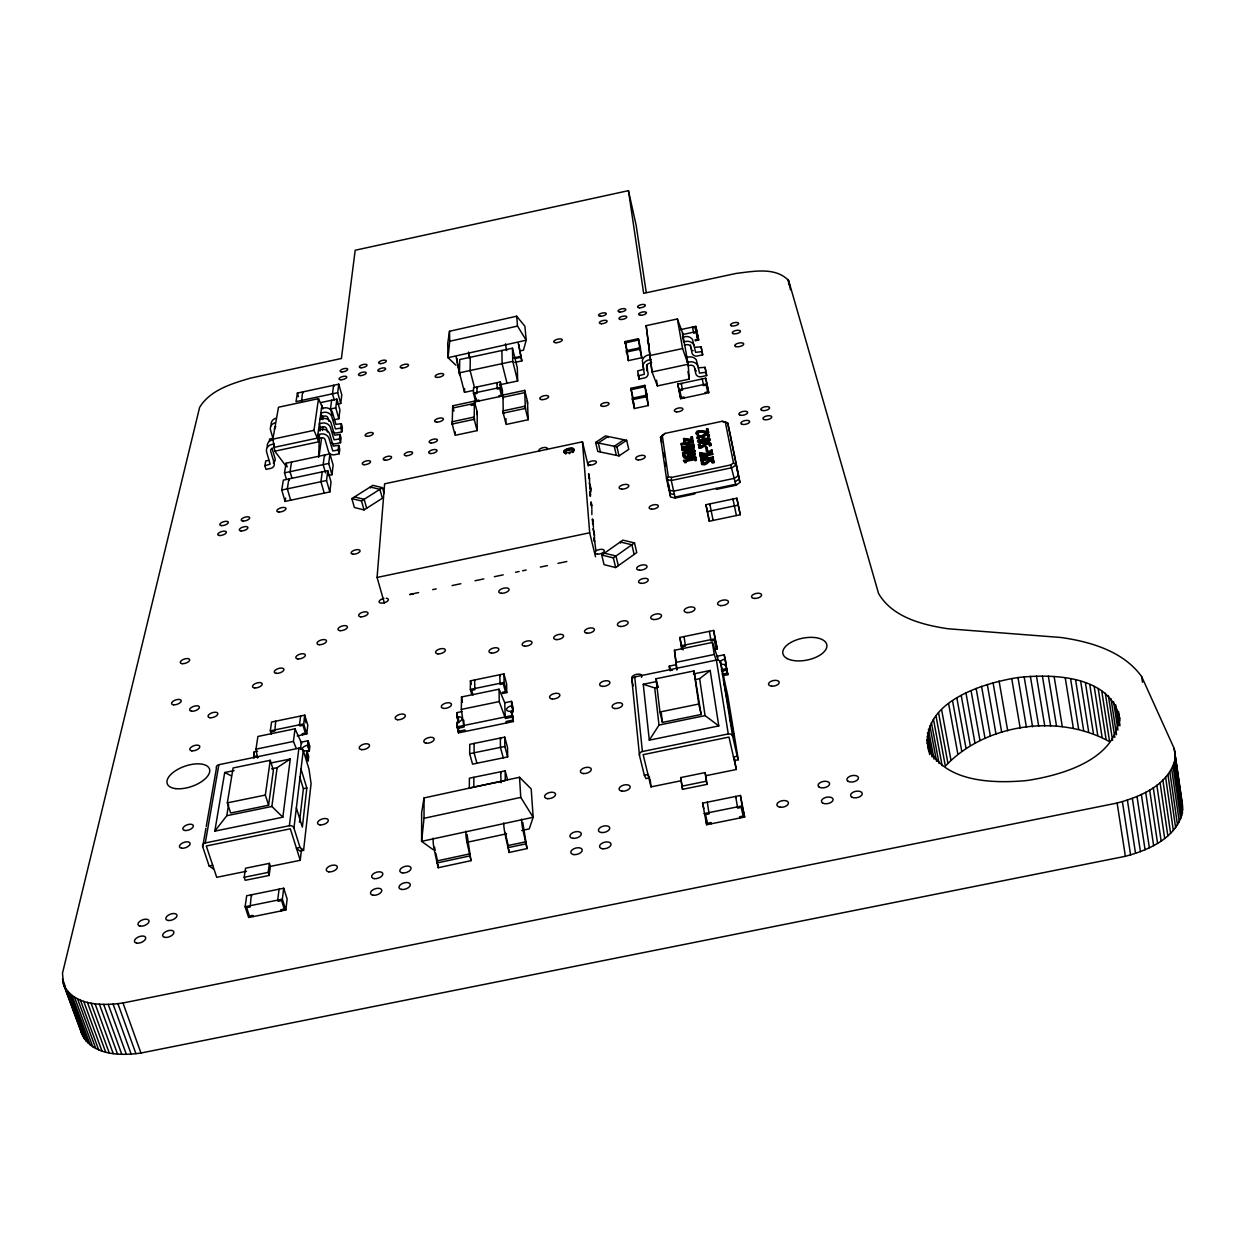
<?xml version="1.0" encoding="UTF-8"?>
<svg xmlns="http://www.w3.org/2000/svg" width="1245" height="1245" viewBox="0 0 1245 1245"><rect width="100%" height="100%" fill="white"/><g stroke="black" fill="none" stroke-linecap="round" stroke-linejoin="round"><path stroke-width="1.5" d="M433.073 849.635L421.604 841.355L424.031 818.292L424.031 797.936L519.523 777.269L531.195 788.91L533.156 817.28L529.249 828.905L521.702 830.524M473.8 787.058L473.878 777.269M474.127 743.421L474.065 752.789L476.928 763.232M474.625 679.972L474.859 689.699L471.699 690.352L472.991 695.068M476.804 428.794L476.819 427.066L477.146 428.311M476.928 411.628L477.24 414.569M477.131 430.63L477.255 412.313L474.376 401.155L452.698 405.792L452.184 424.031L455.141 435.314L477.131 430.63L474.205 419.332L474.376 401.155M474.532 420.016L474.221 417.028L452.246 421.728L452.526 424.716M471.061 405.419L474.672 404.641L474.687 402.96M475.668 401.699L473.474 393.171L473.536 387.693L500.288 381.966L502.435 390.463L502.513 395.957L475.668 401.699L475.699 398.026M469.661 753.692L469.77 744.323L504.739 737.133L507.524 747.545L507.664 756.929L472.555 764.134L469.661 753.692L504.847 746.471L504.739 737.133M471.731 694.492L470.345 689.434L470.439 680.828L503.945 673.887L506.622 683.987L506.746 692.609L502.544 693.481L502.233 692.344L505.392 691.691L503.291 683.801L500.132 684.47L499.743 674.759L500.054 675.879M701.449 463.047L701.775 464.276A3.47 1.494 -12.3 0 0 703.051 464.712C707.16 465.972 709.245 458.798 712.918 461.413M470.283 357.284L470.096 370.512L474.516 387.631M462.191 711.549L457.102 712.607L457.008 717.058A5.276 2.599 -15.9 0 1 462.082 718.676A5.276 2.599 -15.9 0 1 456.915 722.427L457.226 728.418L464.089 727.002L463.762 720.155M463.685 725.524L461.319 709.417L461.522 696.967L499.089 689.201L504.739 702.756L505.314 718.505L512.193 717.089L512.115 712.607M322.595 430.459L322.657 426.848M322.797 419.643L322.86 416.048M504.739 702.756L511.555 701.355L511.633 705.775A5.276 2.614 -15.2 0 0 506.544 709.51A5.276 2.614 -15.2 0 0 511.726 711.128L513.391 721.54L458.456 732.854L456.915 722.427M457.413 718.521L457.102 712.607M458.113 728.372L458.051 731.375L464.914 729.959L465.319 731.438M458.238 721.477L458.316 717.011L458.642 722.94L457.008 717.058M473.365 390.448L464.525 392.346L464.587 388.502M458.456 732.854L458.549 728.341M464.525 392.346L459.452 372.8L459.747 359.54L512.458 348.226L517.297 367.649L517.655 380.97L499.525 384.845M454.83 433.478L454.876 431.735L455.203 432.98M452.993 407.597L452.947 409.278L452.635 408.049L474.361 403.396L474.672 404.641M571.393 448.247C568.965 447.609 560.795 450.846 565.37 453.087L566.117 453.849C562.149 451.919 569.23 449.103 571.331 449.663L571.393 448.247C575.252 446.862 573.167 453.756 574.132 449.632M701.028 459.576C699.69 452.293 713.525 459.825 706.366 456.946M384.347 603L377.079 577.462L384.627 483.807L582.442 441.804L588.278 466.05M928.599 750.611C918.421 702.74 982.087 683.209 1017.99 677.545C1053.41 673.623 1110.696 675.428 1119.815 718.723M706.942 443.407L709.51 443.531L709.634 445.772L711.051 445.477C711.362 436.404 694.508 450.519 707.891 443.298M711.051 445.477L710.755 443.811L709.308 443.267M675.226 498.031L670.604 497.02L666.635 479.527L660.535 437.26L665.032 433.416L722.053 421.308L725.275 421.93L733.507 462.953L730.69 464.945L671.569 477.411L671.257 480.508L675.226 498.031L694.726 493.923L694.508 492.958L674.992 497.051M519.725 351.012L523.476 350.172L526.199 340.212L524.908 326.283L516.675 316.214L449.507 331.263L449.741 341.255L448.029 357.688L455.981 365.267M303.578 850.366L300.014 847.425L296.419 848.156L299.998 851.098L303.578 850.366L311.079 783.572L308.993 769.13L303.251 750.439A3.564 3.035 4.6 0 0 298.893 748.183L218.871 764.695A3.564 3.019 6.6 0 0 216.397 768.352L206.265 826.4M301.01 769.13L306.83 787.992L302.348 827.116L296.357 807.927M270.367 866.395L269.402 863.361L245.514 868.232L244.191 877.289L245.187 880.308L269.185 875.437L270.367 866.395L300.247 860.311L301.555 848.779M299.454 822.245L303.375 788.692L299.656 776.693M307.702 759.668L308.231 755.077M308.869 749.615L309.382 745.101M306.737 751.964A5.276 2.568 -17.8 0 1 309.305 751.077L309.834 746.549L308.044 740.744L301.321 742.129L300.434 749.397M306.877 750.704L306.348 755.264L308.137 761.131L308.682 756.54L306.877 750.704A5.276 2.552 -17.8 0 1 302.13 749.023A5.276 2.552 -17.8 0 1 307.515 745.241L308.044 740.744M306.799 756.742L307.328 752.167M307.966 746.704L308.495 742.191M300.014 847.425L293.944 828.065L303.251 750.439M338.718 445.383L338.158 450.052L332.788 450.939L328.898 438.007A7.05 6.381 7.5 0 0 321.49 433.898L317.849 434.629L318.922 438.364L321.646 437.773A2.817 2.552 7.5 0 1 325.085 439.687L328.462 451.468A4.918 4.435 6.9 0 0 334.454 454.783L339.216 453.771L339.776 449.087L338.718 445.383L333.209 446.068L329.489 433.369A7.034 6.349 7.6 0 0 322.113 429.276L318.502 430.007M331.606 442.831A4.871 4.404 7 0 0 335.823 443.702L340.539 442.706L341.083 438.1L340.041 434.427L334.625 435.19L330.905 422.506A6.972 6.318 7.7 0 0 323.591 418.444L320.012 419.16M332.975 431.968A4.84 4.373 7.1 0 0 337.162 432.84L341.83 431.844L342.375 427.315L341.332 423.673L335.917 424.358L332.275 411.83A6.91 6.272 7.8 0 0 325.038 407.8L321.49 408.5M285.836 909.986L287.144 898.999L283.704 888.23L246.681 895.746L245.109 906.733L248.642 917.518L285.836 909.986L282.366 899.17L283.704 888.23M297.228 735.919L306.752 733.943L307.795 725.135L304.745 715.159L271.566 722.038L270.305 730.846L271.348 734.176M306.752 733.943L303.687 723.936L304.745 715.159M340.539 442.706L339.48 439.018L340.041 434.427M341.83 431.844L340.788 428.187L341.332 423.673M1182.392 812.985L1182.392 804.037L1174.191 748.51L1141.681 676.626C1123.441 651.275 1090.651 641.735 1061.067 637.502L947.943 628.756C922.529 624.897 892.385 617.333 878.565 593.507L788.676 280.67C775.76 266.601 753.038 271.472 736.137 273.418L643.649 293.353L628.445 190.656L355.198 250.245L341.395 358.513L250.634 378.075C232.084 383.553 210.234 389.872 199.62 407.38L62.483 973.248L63.573 984.515L81.75 1033.755C91.741 1055.511 120.563 1055.978 140.95 1053.021L1125.371 856.295C1148.404 850.211 1175.84 838.258 1182.392 812.985L1174.844 760.166L1174.891 751.404M329.832 491.915L331.046 482.017L327.777 470.672L283.331 480.134L281.728 490.048L285.105 501.408L329.832 491.915L326.532 480.508L327.777 470.672M328.26 475.497L331.948 474.719L333.131 465.085L329.925 453.865L286.07 463.218L284.514 472.851L286.412 479.278M333.567 419.876L338.842 418.74L339.932 409.947L336.866 399.131L320.541 402.633M337.255 404.205L340.725 403.473L341.784 394.898L338.764 384.176L297.399 393.078L296.014 401.637L337.691 392.689L338.764 384.176M293.944 828.065A3.735 3.144 4.2 0 0 289.369 825.731L298.893 748.183M279.067 889.179L277.713 900.119L278.086 901.318L281.588 900.617L284.28 909.021L280.794 909.721L281.183 910.935M300.605 716.015L299.5 724.792L299.843 725.913L302.986 725.259L305.367 733.056L302.239 733.694L302.582 734.815M296.139 748.198L293.415 741.429L295.034 728.792L257.902 736.464L255.988 749.163L257.544 758.003M331.948 474.719L328.711 463.436L329.925 453.865M338.842 418.74L335.761 407.862L336.866 399.131M234.076 770.593L224.707 772.522L214.809 831.131L282.833 817.202L290.272 758.999L271.534 762.858M322.222 471.855L320.93 481.706L324.229 493.113M332.275 415.285L330.485 408.983L331.637 400.252M269.185 875.437L268.204 872.387L269.402 863.361M282.833 817.202L271.861 806.464L277.121 767.683L290.272 758.999M319.202 455.452L321.552 438.147M268.578 805.219L273.386 770.297L270.243 760.29L233.08 767.963L227.353 802.869L230.652 813.001L268.578 805.219L265.356 795.057L270.243 760.29M319.436 434.707L318.658 457.351M319.934 431.066L320.432 427.408L319.374 423.705L322.969 422.973A6.988 6.334 7.6 0 1 330.314 427.066L334.049 439.781L339.48 439.018M321.552 419.347L322.035 415.846M275.705 721.182L274.818 731.095L271.69 731.733M321.957 405.185L317.366 438.115L318.44 441.866L274.803 451.188L272.888 439.143L278.491 407.239L318.502 398.649L323 408.842M272.686 448.247A2.817 2.537 9.3 0 0 270.71 451.312L274.196 463.047A4.918 4.42 9.2 0 1 270.741 468.369L265.994 469.381L264.889 465.692L270.134 464.167L266.446 451.359A7.065 6.349 9.3 0 1 270.71 444.761L274.305 443.951L273.698 447.453L317.366 438.115L313.973 430.35L318.502 398.649M449.507 331.263L447.718 343.558L448.029 357.688L526.199 340.212L517.515 326.081L516.675 316.214M573.696 450.861L572.28 449.772L572.498 448.371M254.213 751.856L253.996 757.847L254.213 751.856L257.575 751.155M285.105 501.408L285.634 498.093M291.548 462.051L290.023 471.684L291.952 478.189M424.031 797.936L421.65 812.596L421.604 841.355L533.156 817.28L520.768 797.391L519.523 777.269M1119.239 714.91C1117.839 759.108 1063.261 774.904 1027.125 780.506C992.67 783.79 940.1 782.545 927.183 743.109M214.809 831.131L226.777 815.724L228.582 804.581M213.16 868.808L209.113 865.975L202.702 846.725L205.939 828.236M202.702 846.725A3.735 3.128 6.2 0 1 205.285 842.943L218.871 764.695M264.889 465.692L265.73 460.961L268.796 460.308M269.247 441.29L269.651 439.018L272.655 438.38M573.027 450.021L573.354 448.667M709.308 436.762C710.63 432.388 703.845 432.871 702.46 435.625L702.631 436.404L697.822 436.559L697.184 438.645L699.036 438.878L698.04 436.715L699.457 435.983L702.024 436.046L702.46 437.726L705.713 435.221L708.047 435.408L707.829 437.073L709.308 436.762C710.413 433.338 704.499 433.82 703.347 435.797L703.518 437.509M573.992 450.239L572.482 452.511L573.167 451.951M63.573 984.515C73.782 1006.131 102.697 1005.882 122.99 1002.988L1117.123 803.041C1140.155 796.862 1167.872 785.393 1174.844 760.166M573.509 450.394L573.914 449.087M713.945 462.704C714.272 454.129 702.538 468.291 703.254 461.988L701.511 461.537L701.604 463.498A3.47 1.494 -12.4 0 0 702.88 463.934C705.993 465.148 712.949 455.997 712.062 462.284L713.945 462.704L713.774 461.926C714.101 453.351 702.367 467.497 703.083 461.21M689.294 456.946L684.999 457.32L684.454 454.565L683.069 454.861C684.112 463.638 706.195 449.118 688.298 453.927A3.377 1.432 -12.5 0 0 687.442 454.907L689.294 456.946L687.582 455.592A3.377 1.432 -12.5 0 1 687.769 455.359M683.069 454.861L683.24 455.623C682.104 462.269 702.242 454.736 692.516 453.367C678.245 460.354 706.553 450.815 688.469 454.69A3.377 1.432 -12.5 0 0 688.049 455.016M709.634 445.772C708.28 440.076 702.009 450.223 699.005 447.935L698.834 447.157L704.654 445.928L704.826 446.706M665.032 433.416L660.535 437.26L661.702 442.442M684.454 454.565L684.828 456.557L689.123 456.168M701.075 458.72L703.985 457.102L706.646 457.366L707.144 458.985L706.927 457.911M707.829 437.073L707.658 436.31C709.432 433.12 703.114 434.272 702.631 436.404M712.233 463.062L712.809 462.113M662.247 435.283L668.3 476.726L666.635 479.527L671.257 480.508L732.2 467.653L736.168 464.852L733.507 462.953M649.299 740.153L659.01 725.072L654.714 687.925L643.26 684.283L649.299 740.153L718.785 725.913L710.179 670.479L693.449 673.934M1101.747 690.928L1109.606 741.709C1058.717 713.401 985.418 723.392 945.36 766.126L936.007 716.031M695.877 679.443L699.628 678.681L710.179 670.479M735.235 481.784L739.203 478.967M615.668 567.564L636.771 552.562L634.499 542.913L622.889 540.143L601.74 555.037L604.074 564.67L615.668 567.564L613.334 557.885L601.74 555.037M716.217 488.382L716.42 489.363L735.982 485.239L739.935 482.422L731.173 439.189M613.334 557.885L634.499 542.913M619.045 455.903L628.772 449.352L626.655 440.294L605.381 435.968L595.624 442.442L597.787 451.468L619.045 455.903L616.913 446.815L595.624 442.442M623.978 439.75L614.236 446.27L616.368 455.343M616.913 446.815L626.655 440.294M383.989 493.02L382.511 487.682L372.846 485.348L351.853 498.591L354.389 507.493L364.038 509.921L382.386 498.233L379.896 489.332L370.232 486.997L370.512 487.993M351.853 498.591L361.501 500.972L382.511 487.682M706.413 455.063L712.124 451.499L711.782 449.803L705.899 453.522L699.799 452.713L700.095 454.223L703.254 454.643M709.012 452.433L711.953 450.581M706.242 454.285L711.953 450.737M572.716 451.53L565.37 453.087M694.757 451.048L684.968 453.118L684.797 452.355L694.585 450.285L694.866 451.67L682.867 454.223L682.525 452.433L691.566 449.04L682.058 449.554M684.501 452.526L693.558 449.071M684.968 453.118L693.73 449.85L693.434 448.371L684.252 448.854L693.994 446.799L690.633 447.609M706.18 443.671L704.654 445.928M276.079 418.242L275.347 418.444A6.91 6.241 9.6 0 0 271.177 424.934L271.332 425.619M275.285 422.74L274.554 422.942A6.941 6.256 9.6 0 0 270.367 429.447L273.449 440.045M272.266 439.89L271.534 440.108A7.034 6.334 9.4 0 0 267.286 446.675L267.426 447.375M449.741 341.255L517.515 326.081M513.718 357.875L520.892 356.272L518.2 343.06M515.601 358.467L520.986 357.268L520.908 356.381M514.699 362.482L521.873 360.879L519.772 350.281M424.031 818.292L520.768 797.391M646.171 325.661L677.389 318.969L682.525 332.757L688.127 364.256L689.279 379.118L657.376 385.919L652.038 371.959L646.171 325.661L652.038 371.959L688.127 364.256L682.587 348.553L677.389 318.969M459.452 372.8L512.769 361.361L512.458 348.226M640.148 346.592L641.766 357.735L628.351 360.614L625.083 341.566L638.405 338.718L640.319 347.215M679.77 329.8L695.846 326.346L698.678 340.056L695.332 340.788L695.13 339.838L697.636 339.294L696.204 332.633L693.683 333.178L692.516 327.061L692.718 328.011M625.255 342.873L638.576 340.009L638.794 340.959M330.485 408.983L335.761 407.862M682.509 334.578L696.826 331.497L695.846 326.346M626.406 352.055L639.837 349.176L638.405 338.718M467.015 842.32L506.622 833.776M436.777 860.98L469.598 853.914L470.983 860.668L438.162 867.734L434.863 852.623A11.112 1.385 78.5 0 1 433.12 841.044L433.104 838.196M507.649 845.62L525.608 841.853L527.024 848.592L509.08 852.467L505.75 837.34A11.127 1.089 78.3 0 1 503.851 825.777L503.711 822.961M436.808 863.018L469.661 855.953M507.789 847.736L525.732 843.877M684.33 345.176L686.462 344.725A3.782 3.486 -10.8 0 1 690.586 346.468M650.263 354.592L647.353 355.261A7.423 6.832 -8.6 0 0 642.327 360.708L643.681 369.329L637.627 370.948L639.027 379.118L644.49 377.951A4.544 4.171 -8.1 0 0 648.038 373.064L646.544 366.481A3.813 3.502 -8.6 0 1 649.563 363.198L651.711 362.731M473.474 393.171L500.35 387.413L500.288 381.966M650.512 355.416L682.587 348.553M320.432 427.408L323.14 426.833A2.786 2.537 7.6 0 1 326.548 428.716L327.497 432.062M701.775 350.047L701.075 346.81L694.617 347.324M272.888 439.143L313.973 430.35M650.979 359.463L648.054 360.132A7.454 6.848 -8.6 0 0 643.011 365.594L644.365 374.247L638.28 375.865M340.788 428.187L335.403 428.934L331.699 416.297A6.925 6.287 7.8 0 0 324.431 412.251L320.868 412.966L321.926 416.655L324.587 416.079A2.77 2.506 7.8 0 1 327.964 417.946L328.913 421.277M524.721 390.385L502.98 395.038L503.245 413.138L506.124 424.452L528.145 419.752L527.506 401.575L524.721 390.385L525.328 408.422L528.145 419.752M686.384 357.517L689.356 356.926A7.501 6.894 -10.7 0 1 696.313 359.852L699.519 373.126L705.977 372.255L706.678 375.554L701.153 376.737A4.606 4.217 -11 0 1 695.799 373.702L694.352 367.057A3.859 3.533 -10.6 0 0 690.15 365.283L687.987 365.75M701.075 346.81L702.694 354.841L697.278 356.008A4.513 4.155 -11.2 0 1 692.002 353.02L690.415 344.958M705.728 370.574L705.012 367.306L698.429 367.82M452.184 424.031L474.205 419.332M503.245 413.138L525.328 408.422M646.622 393.498L648.365 405.543L634.39 408.516L630.919 388.3L644.801 385.343L646.793 394.12M677.809 384.16L705.744 378.2L707.658 387.055L708.747 392.735L680.704 398.711L677.809 384.16L680.704 398.711M284.514 472.851L328.711 463.436M632.351 399.676L646.357 396.704L644.801 385.343M678.743 389.841L706.833 383.865L705.744 378.2M281.728 490.048L326.532 480.508M706.506 429.043L708.063 429.525L706.506 429.043L706.895 431.206L698.321 430.786A2.972 1.245 -12.4 0 0 696.718 431.533L696.017 432.855L697.169 434.785L698.398 433.727C695.504 429.074 706.008 432.7 708.436 431.719L708.607 432.482C706.18 433.462 695.675 429.836 698.554 434.489M696.998 434.023L698.398 433.727M683.567 438.613L691.489 439.314L691.8 440.901L692.983 440.652L692.282 436.73L691.099 436.979L691.66 440.076L684.89 439.189L685.419 442.146L684.236 442.395L683.567 438.613L684.236 442.395M683.738 439.376L684.937 439.127M702.242 436.73L703.363 436.746M702.46 435.625L697.651 435.781L697.029 437.882L698.865 438.1M707.658 436.31L709.136 435.999M684.065 441.633L685.419 442.146M691.629 440.139L692.983 440.652M687.894 445.274L693.543 444.076L693.823 445.57L681.871 448.107L681.591 446.613L686.804 446.317L686.228 443.127L686.4 443.905L681.373 444.963L681.093 443.469L692.998 440.948L693.294 442.442L687.66 443.625L688.065 446.052L687.489 442.862L687.66 443.625M693.169 441.726L681.202 444.2L681.373 444.963M681.7 447.328L693.698 444.854L693.543 444.076M698.383 444.574L699.939 445.056L698.383 444.574L699.005 447.935M689.839 449.912L682.229 450.317L681.918 448.651L693.885 446.115L694.165 447.562L686.057 449.274M703.269 445.601L700.11 446.27L699.768 444.278M709.463 445.01L710.879 444.698M705.682 447.235L707.051 447.749L705.682 447.235L706.413 451.079L707.611 450.83L706.895 446.971M694.694 450.908L682.68 453.445L682.867 454.223M588.869 478.391L588.901 473.925L589.648 481.628M683.24 455.623L684.641 455.328M700.297 455.546L712.373 452.993L712.669 454.456L700.577 457.008L700.297 455.546L700.577 457.008M694.492 457.039L695.877 457.553L694.492 457.039L695.13 460.588L696.344 460.339L695.706 456.775M700.406 456.23L712.529 453.771M685.248 460.79L686.197 462.471L684.952 462.735L683.489 460.432L694.663 458.067L694.959 459.545L685.419 461.553L685.248 460.79L694.788 458.767M683.676 461.21L694.834 458.845M683.489 460.432L684.781 461.957L686.026 461.693M590.768 492.133L589.632 482.718M706.818 458.144C704.841 456.168 701.604 460.043 702.258 459.203L706.973 458.207M708.28 457.942L713.089 456.915L713.401 458.44L701.277 460.992L701.106 460.214L713.26 457.693M703.254 461.988L701.511 461.537M589.585 487.246L590.877 490.779M712.062 462.284L713.774 461.926M589.959 491.713L590.332 496.226L589.959 491.713L590.753 494.981M591.873 508.629L591.235 502.186M591.873 509.843L591.842 514.558M694.508 492.958L735.764 484.274M592.62 523.943L592.636 519.149L593.429 527.273M705.915 504.707L736.838 498.202L740.277 514.73L709.245 521.235L705.915 504.707L707.689 512.675M594.612 538.478L593.414 528.596M377.079 577.462L589.679 532.782L582.442 441.804M707.113 511.648L738.207 505.112L736.838 498.202M595.826 549.854L594.207 538.167L594.472 541.404M409.823 594.425L418.616 592.573M432.684 589.632L436.217 588.885M452.06 585.57L460.868 583.718M474.967 580.761L483.791 578.909M494.374 576.7L503.198 574.848M515.554 572.264L519.103 571.517M522.635 570.786L526.168 570.039M540.314 567.082L547.38 565.588M558.009 563.362L566.864 561.511M409.807 594.628L413.324 593.881M681.746 649.267L679.801 637.456L713.65 630.452L717.307 649.081L714.474 649.657M270.305 730.846L303.687 723.936M470.345 689.434L504.054 682.462L503.945 673.887M680.953 645.844L715.003 638.794L713.65 630.452M676.813 669.934L674.479 650.279L712.358 642.436L717.649 657.702M255.988 749.163L293.415 741.429M676.922 669.592L676.082 662.371L714.272 654.481L716.031 659.679M672.44 670.277A5.276 2.63 -13.1 0 0 669.826 670.448L669.265 666.122L676.128 664.705M725.508 660.753L724.185 654.792L717.307 656.208L717.867 659.663M461.319 709.417L499.198 701.589L499.089 689.201M644.319 775.199L647.976 774.452L649.61 777.829L645.968 778.576L644.319 775.199L639.479 755.404L631.962 680.673A3.564 3.112 -5.6 0 1 634.732 676.938L716.404 660.068A3.579 3.112 -8.4 0 1 720.59 662.387L727.827 696.017L738.316 759.746L734.674 760.493L733.507 757.007L737.18 756.244L738.316 759.746M656.037 678.758L693.979 670.93L701.153 714.474L662.418 722.427L659.928 712L656.037 678.758L658.06 687.302M643.26 684.283L656.271 681.591M721.291 669.701L726.489 668.627L727.843 674.65L722.645 675.708M721.618 671.211L726.831 670.137L725.757 664.27A5.291 2.63 -12.4 0 1 720.155 662.745M456.822 726.94L511.804 715.61L511.726 711.128M654.714 687.925L658.449 687.162M722.302 674.214L727.5 673.14M271.628 768.819L277.121 767.683M659.928 712L698.741 704.032L693.979 670.93M227.353 802.869L265.356 795.057M303.375 788.692L306.83 787.992M659.01 725.072L705.059 715.61L718.785 725.913M226.777 815.724L271.861 806.464M505.159 770.857L469.412 778.187L469.303 787.992L505.283 780.631L505.159 770.857L507.54 779.681M639.479 755.404A3.751 3.221 -5.6 0 1 642.389 751.513L728.278 733.928A3.766 3.237 -8.2 0 1 732.683 736.34L737.18 756.244M205.285 842.943L289.369 825.731M209.113 865.975L212.693 865.244M680.688 777.58L705.09 772.6L705.822 775.713L707.035 784.35L682.525 789.33L680.688 777.58L682.525 789.33M705.822 775.713L736.324 769.503L728.994 737.087L643.151 754.657L650.995 786.887L681.435 780.677M246.51 871.251L216.708 877.32L206.296 845.993L290.334 828.796L300.247 860.311M681.778 786.217L706.32 781.222L705.09 772.6M244.191 877.289L268.204 872.387M702.585 803.149L740.433 795.462L744.65 817.031L706.631 824.735L702.585 803.149L703.892 808.674M245.109 906.733L282.366 899.17M704.032 813.623L742.129 805.904L740.433 795.462M705.635 456.915L702.491 457.724L702.258 459.203M686.26 449.523L689.932 449.336M571.331 449.663L572.28 449.772M705.51 431.999L698.492 431.548A2.972 1.245 -12.4 0 0 696.889 432.295L696.188 433.618L697.169 434.785M703.02 453.896L699.799 452.713M706.226 454.285L699.923 453.445L700.095 454.223M691.8 440.901L685.061 439.952L684.766 438.364M668.3 476.726L671.569 477.411M669.826 493.58L674.448 494.592M604.401 553.154L615.995 556.001L618.314 565.681M354.498 496.926L364.147 499.307L366.668 508.24M725.275 421.93L727.718 423.02L731.375 440.123M224.707 772.522L231.445 775.9M702.149 436.917L698.507 437.119L699.036 438.878M722.053 421.308L727.718 423.02L738.456 475.512L734.488 478.329L673.654 491.153L669.047 490.141L667.429 479.045M563.954 452.371L564.888 453.242M564.514 452.791L565.37 453.6M563.752 451.826L564.701 452.76M563.892 451.219L564.825 452.231M685.419 461.553L686.197 462.471M564.374 450.565L565.246 451.67M274.803 451.188L286.117 466.237M565.168 449.927L565.93 451.126M693.994 345.176L693.403 344.227A7.408 6.816 -10.8 0 0 686.555 341.332L683.629 341.924L682.774 337.177L685.699 336.586A7.377 6.785 -10.8 0 1 692.516 339.48L695.597 352.351L701.993 351.604L702.694 354.841M697.822 365.75L697.231 364.785A7.532 6.91 -10.6 0 0 690.244 361.844L687.271 362.451L686.68 359.167M730.69 464.945L735.982 485.239M566.21 449.352L566.848 450.612M295.034 728.792L301.757 743.576M499.198 701.589L504.925 717.027M67.744 991.549L85.983 1040.976M62.515 979.052L65.207 986.336M67.23 991.798L70.576 1000.902M71.93 1004.528L73.937 1009.991M75.961 1015.453L79.991 1026.378M66.032 989.339L84.271 1038.704M62.795 981.885L83.01 1036.229M80.427 1000.155L98.666 1049.831M77.486 998.692L95.725 1048.306M74.544 997.229L92.799 1046.796M71.992 995.486L90.247 1045.022M69.86 993.526L88.115 1042.983M91.072 1003.174L109.264 1052.99M87.399 1002.272L105.623 1052.041M83.742 1001.354L101.981 1051.076M99.367 1004.108L117.512 1053.986M95.071 1003.797L113.248 1053.643M108.253 1004.388L126.336 1054.344M103.662 1004.404L121.777 1054.328M117.917 1003.688L135.923 1053.69M113.077 1004.046L131.13 1054.017M122.99 1002.988L140.95 1053.021M647.431 340.29L649.252 345.363M567.455 448.869L567.907 450.192M251.692 896.011L251.303 894.813L250.152 906.982L246.666 907.698L249.42 916.087L252.906 915.386L253.295 916.585M569.089 452.962L569.338 453.74L570.428 452.604M307.515 745.241L309.305 751.077M304.527 718.038L305.943 722.691M289.26 480.212L288.887 478.951L287.33 488.849L290.692 500.225M272.017 448.293L275.005 458.331A4.902 4.404 9.3 0 1 274.522 461.677M80.956 1031.062L81.75 1033.755M286.07 463.218L287.159 466.953M302.908 393.155L302.566 391.957L301.555 401.715M325.552 472.882L323.171 464.618L324.431 455.032L324.789 456.277M297.399 393.078L298.426 396.641M338.158 450.052L339.216 453.771M334.236 400.034L332.477 393.809L333.598 385.296L333.925 386.479M361.501 500.972L364.038 509.921M337.691 392.689L340.725 403.473M501.097 782.731L500.677 771.775L501.004 772.958M470.439 680.828L471.357 684.19M503.276 757.831L500.443 747.373L500.35 738.02L500.677 739.188M504.847 746.471L507.664 756.929M511.804 715.61L513.391 721.54M506.513 722.956L506.108 721.477L512.987 720.061L512.909 715.564M511.555 701.355L513.205 711.689A5.276 2.614 -15.2 0 0 510.652 712.576M511.633 705.775L513.205 711.689M504.054 682.462L506.746 692.609M452.698 405.792L453.911 411.068M468.556 352.07L469.567 357.875M477.115 387.926L476.882 386.977L477.084 393.404L474.563 393.934L476.275 400.563L478.78 400.034L479.029 400.983M500.35 387.413L502.513 395.957M497.175 383.631L496.942 382.682L497.222 389.094L499.743 388.549L501.424 395.194L498.918 395.723L499.152 396.673M507.026 383.242L502.093 363.649L501.906 350.483M527.584 403.816L527.211 400.89M528.067 417.448L527.755 416.203L527.818 417.915M512.769 361.361L517.655 380.97M520.986 357.268L521.873 360.879M589.679 532.782L595.515 556.811M591.095 502.404L591.904 505.688M631.962 680.673L633.223 685.886M592.231 519.243L593.429 524.223M593.009 528.674L594.628 535.366M593.787 538.26L594.612 541.622M1181.692 801.08L1182.392 804.037M588.496 474.003L589.679 478.858M589.227 482.795L590.799 489.301L590.55 486.359M620.508 543.069L620.259 541.995L631.869 544.781L634.141 554.43M600.417 452.013L598.269 442.987L608.011 436.513L608.26 437.509M669.265 666.122L670.308 670.588M706.32 781.222L707.035 784.35M711.377 823.77L711.097 822.54L707.533 823.272L705.51 814.619L709.074 813.903L707.316 802.185M683.023 649.952L682.291 646.762L685.481 646.108L684.034 636.584M679.801 637.456L681.778 645.968M435.734 853.121L437.617 861.431M630.919 388.3L633.114 398.493L632.896 397.513M634.11 407.177L632.164 398.244L646.155 395.272L646.529 397.326M698.741 704.032L701.153 714.474M506.482 837.869L508.567 847.285M646.357 396.704L648.365 405.543M735.982 797.656L735.702 796.426L737.647 808.114L741.211 807.382L743.187 816.035L739.608 816.767L739.888 817.996M625.083 341.566L627.029 350.063M627.978 358.327L628.196 359.276M457.678 364.147L458.689 368.598M646.591 364.863L647.338 368.147A4.529 4.155 -8.2 0 1 646.918 370.761M640.288 347.573L640.506 348.522M639.837 349.176L641.766 357.735M742.129 805.904L744.65 817.031M646.762 394.556L646.98 395.536M724.917 665.437A5.291 2.63 -12.4 0 1 726.24 665.063L724.901 659.087A5.291 2.63 -12.4 0 0 720.217 662.044M725.757 664.27L727.111 670.277M715.003 638.794L717.307 649.081M723.501 680.19L733.99 736.884L729.539 717.151M715.999 648.163L714.194 640.163L711.004 640.817L709.417 631.324M506.092 836.189L505.377 832.454M628.445 190.656L636.117 225.158L646.248 292.419M713.12 520.426L709.79 503.898L710.024 504.956M681.513 384.409L681.295 383.413L682.478 390.09L679.848 390.65L681.373 397.544L684.003 396.984L684.221 397.964M692.282 436.73L692.453 437.493L691.099 436.979M696.344 460.339L694.959 459.81L695.13 460.588M707.611 450.83L707.44 450.052L706.413 451.079M519.679 349.892L518.916 344.616M738.207 505.112L740.277 514.73M733.212 500.085L732.978 499.027L736.402 515.539M695.939 330.796L695.224 327.482L695.877 330.921M706.833 383.865L708.747 392.735M705.246 393.482L705.028 392.502L707.658 391.942L706.164 385.032L703.534 385.592L702.258 378.947M734.27 454.472L734.472 455.421M736.168 464.852L739.935 482.422M459.109 370.465L459.685 374.761L456.121 356.942M568.778 448.511L569.074 449.881M457.522 363.384L456.993 358.467M788.676 280.67L790.482 289.789M787.945 279.456L789.019 284.934M435.112 850.351L434.598 847.222M506.357 350.141L505.517 343.807M705.012 367.306L706.678 375.554M697.682 334.874L698.678 340.056M926.871 739.654L929.704 754.626M696.655 334.111L697.309 337.566M931.4 722.582L939.072 763.481M929.922 725.944L936.567 761.317M928.428 729.337L934.046 759.154M927.494 732.76L932.069 757.022M927.183 736.2L930.357 753.023M929.175 749.972L929.89 753.723M938.559 712.825L947.865 762.858M933.454 719.268L942.138 765.691M941.609 709.697L950.869 759.683M707.891 428.747L708.607 432.482M711.782 449.803L712.124 451.499M712.373 452.993L712.669 454.456M713.089 456.915L713.401 458.44M952.549 700.857L961.669 750.735M948.612 703.721L957.779 753.63M961.233 695.488L970.244 745.319M956.891 698.18L965.964 748.027M971.053 690.695L979.971 740.495M965.964 692.983L974.928 742.798M469.132 357.735L468.634 354.14M976.127 688.392L984.997 738.176M987.301 684.47L996.047 734.254M981.558 686.306L990.366 736.091M687.94 371.555L689.279 379.118M993.043 682.649L1001.727 732.433M700.857 458.798L701.277 460.992M999.081 681.062L1007.719 730.862M708.031 514.263L709.245 521.235M1011.703 678.478L1020.231 728.309M692.998 440.948L693.294 442.442M693.885 446.115L694.165 447.562M694.585 450.285L694.866 451.67M1024.168 676.938L1032.587 726.831M1017.99 677.545L1026.456 727.407M693.434 448.371L693.73 449.85M506.731 350.592L506.575 349.44M1030.362 676.331L1038.719 726.255M725.181 659.259L726.24 665.063M726.769 668.783L727.843 674.65M724.185 654.792L725.228 660.581M1042.392 676.097L1050.655 726.115M1036.462 676.051L1044.773 726.022M461.522 696.967L462.409 702.304M1048.337 676.144L1056.554 726.208M720.59 662.387L732.683 736.34M1054.126 676.502L1062.296 726.629M734.068 756.742L736.324 769.503M525.623 842.025L523.694 833.465A11.127 1.012 78.2 0 1 521.748 821.918L521.577 819.117M1070.591 678.79L1078.637 729.088M1065.238 677.825L1073.33 728.06M716.404 660.068L728.278 733.928M681.591 446.613L681.871 448.107M681.918 448.651L682.229 450.317M712.358 642.436L714.272 654.481M1080.676 681.295L1088.644 731.718M1075.618 680.05L1083.632 730.41M1089.795 684.657L1097.716 735.219M1085.422 682.836L1093.375 733.336M1117.123 803.041L1125.371 856.295M1098.183 688.578L1106.058 739.281M1094.184 686.477L1102.074 737.118M1111.007 698.772L1116.5 734.674M1108.423 695.908L1114.804 737.413M1122.399 801.64L1130.6 854.91M1105.311 693.278L1112.563 740.386M1132.343 798.372L1140.436 851.642M1118.508 711.486L1119.955 720.995M1119.426 721.851L1120.002 725.664M1115.644 704.763L1118.819 725.617M1113.59 701.635L1117.932 730.037M1127.379 800.006L1135.518 853.276M1141.354 794.434L1149.353 847.689M1137.027 796.504L1145.073 849.775M469.598 854.054L467.669 845.542A11.112 1.245 78.4 0 1 465.863 833.979L465.786 831.146M1149.68 790.093L1157.57 843.332M1145.696 792.365L1153.633 845.62M656.535 380.223L657.376 385.919M1141.681 676.626L1142.505 682.276M1156.87 785.268L1164.682 838.461M1153.275 787.68L1161.134 840.889M699.628 678.681L705.059 715.61M1165.616 777.362L1173.319 830.446M1162.846 780.024L1170.58 833.154M1160.075 782.7L1167.841 835.862M668.783 484.476L670.386 496.055M663.678 453.149L664.223 456.853M665.017 462.409L665.561 466.097M1173.973 763.092L1181.521 815.942M1173.086 766.002L1180.665 818.93M1171.685 768.912L1179.295 821.871M1169.818 771.744L1177.459 824.75M1167.95 774.592L1175.622 827.645M1174.191 748.51L1182.579 806.993M1175.233 757.24L1182.75 809.981M705.666 817.716L706.631 824.735M640.008 349.798L639.65 347.853L626.235 350.732L626.577 352.677M645.206 387.724L645.066 386.666L631.106 389.716L631.324 390.681L631.199 389.623M638.358 374.185L639.027 379.118M674.479 650.279L676.082 662.371M669.623 667.616L669.981 670.51M627.402 352.957L628.351 360.614M633.549 401.933L634.39 408.516M625.348 342.842L625.472 343.822M661.313 713.136L662.418 722.427M650.186 779.308L650.995 786.887M634.732 676.938L642.389 751.513M508.909 849.65L509.08 852.467M682.525 332.757L683.007 338.142M438.084 864.481L438.162 867.734M590.83 502.28L591.079 505.33M570.132 448.293L570.241 449.71M527.024 848.592L522.76 822.431M525.048 392.191L525.11 393.856L524.799 392.611L503.011 397.264L503.338 398.509L503.307 396.844M525.623 409.123L525.25 406.135L503.213 410.85L503.556 413.822M470.983 860.668L467.077 834.446M512.722 705.775L512.815 710.21M511.944 702.834L512.022 707.253M506.015 418.725L505.797 422.615M539.474 451.188A4.42 1.821 -13.9 0 1 543.069 447.64A4.42 1.821 -13.9 0 1 546.928 449.616M386.215 598.222A4.84 2.163 -16.1 0 1 386.619 601.771A4.84 2.163 -16.1 0 1 379.289 602.378A4.84 2.163 -16.1 0 1 383.911 598.409M632.476 679.179A5.307 2.63 -13.5 0 1 636.553 674.308A5.307 2.63 -13.5 0 1 641.471 677.327M253.529 756.4A5.291 2.537 -18.4 0 1 258.12 757.411M513.298 717.042A5.276 2.614 -15.2 0 1 511.975 717.229M693.076 350.716A4.498 4.14 -11.3 0 1 692.609 350.421M691.535 349.207A4.498 4.14 -11.3 0 1 691.131 348.226M696.391 370.963A4.575 4.202 -11.1 0 1 695.597 370.185M695.286 369.734A4.575 4.202 -11.1 0 1 694.881 368.738M273.744 462.564A4.902 4.404 9.3 0 1 273.262 462.922M274.554 429.401A2.77 2.506 9.6 0 1 275.83 426.615M694.445 454.705C689.123 459.996 687.209 452.277 694.445 454.705M697.573 441.088C698.678 445.663 706.413 442.115 709.448 440.839A3.346 1.401 -12.3 0 0 710.241 439.625C698.352 435.859 691.706 447.531 709.276 440.061A3.346 1.401 -12.3 0 0 710.07 438.847L704.81 438.131L697.573 441.088M698.756 440.963L701.744 441.617L708.265 439.89A1.883 0.794 -12.3 0 0 708.872 439.096L703.549 439.112L698.756 440.963M698.927 441.742L701.915 442.395L708.436 440.652A1.883 0.794 -12.3 0 0 709.043 439.874L703.721 439.89L698.927 441.742M787.136 658.543A22.41 11.158 -11.3 0 0 825.124 650.59A22.41 11.158 -11.3 0 0 802.262 638.28A22.41 11.158 -11.3 0 0 787.136 658.543M175.856 788.645A22.379 10.691 -19.2 0 0 209.658 771.838A22.379 10.691 -19.2 0 0 179.467 768.476A22.379 10.691 -19.2 0 0 175.856 788.645M620.29 626.484A5.54 2.646 -13.6 0 0 628.18 622.5A5.54 2.646 -13.6 0 0 619.823 621.909A5.54 2.646 -13.6 0 0 620.29 626.484M182.221 663.678A4.933 2.179 -18.3 0 0 189.707 660.13A4.933 2.179 -18.3 0 0 183.077 659.539A4.933 2.179 -18.3 0 0 182.221 663.678M181.645 848.234A5.618 2.786 -19.8 0 0 190.127 843.939A5.618 2.786 -19.8 0 0 182.61 842.943A5.618 2.786 -19.8 0 0 181.645 848.234M173.537 704.81A5.073 2.303 -18.7 0 0 181.241 701.106A5.073 2.303 -18.7 0 0 174.44 700.437A5.073 2.303 -18.7 0 0 173.537 704.81M184.976 830.493A5.556 2.739 -19.6 0 0 193.364 826.275A5.556 2.739 -19.6 0 0 185.925 825.326A5.556 2.739 -19.6 0 0 184.976 830.493M254.587 687.94A5.058 2.319 -17.8 0 0 262.197 684.252A5.058 2.319 -17.8 0 0 255.241 683.614A5.058 2.319 -17.8 0 0 254.587 687.94M276.39 673.343A5.011 2.288 -17.5 0 0 283.922 669.701A5.011 2.288 -17.5 0 0 276.997 669.079A5.011 2.288 -17.5 0 0 276.39 673.343M297.928 658.932A4.98 2.272 -17.2 0 0 305.383 655.321A4.98 2.272 -17.2 0 0 298.442 654.745A4.98 2.272 -17.2 0 0 297.928 658.932M319.171 644.708A4.949 2.241 -16.9 0 0 326.548 641.144A4.949 2.241 -16.9 0 0 319.623 640.584A4.949 2.241 -16.9 0 0 319.171 644.708M340.134 630.67A4.902 2.21 -16.6 0 0 347.433 627.153A4.902 2.21 -16.6 0 0 340.539 626.608A4.902 2.21 -16.6 0 0 340.134 630.67M360.832 616.804A4.871 2.179 -16.3 0 0 368.053 613.334A4.871 2.179 -16.3 0 0 361.159 612.82A4.871 2.179 -16.3 0 0 360.832 616.804M491.479 653.065A5.089 2.412 -15.1 0 0 498.887 649.361A5.089 2.412 -15.1 0 0 491.433 648.769A5.089 2.412 -15.1 0 0 491.479 653.065M524.69 646.171A5.089 2.428 -14.7 0 0 532.066 642.467A5.089 2.428 -14.7 0 0 524.55 641.891A5.089 2.428 -14.7 0 0 524.69 646.171M653.718 619.543A5.54 2.646 -13.1 0 0 661.562 615.559A5.54 2.646 -13.1 0 0 653.127 614.983A5.54 2.646 -13.1 0 0 653.718 619.543M687.193 612.587A5.556 2.646 -12.7 0 0 694.99 608.618A5.556 2.646 -12.7 0 0 686.509 608.042A5.556 2.646 -12.7 0 0 687.193 612.587M353.207 554.196A4.638 1.976 -16.1 0 0 360.101 550.959A4.638 1.976 -16.1 0 0 353.549 550.57A4.638 1.976 -16.1 0 0 353.207 554.196M556.282 639.603A5.104 2.428 -14.4 0 0 563.627 635.915A5.104 2.428 -14.4 0 0 556.048 635.339A5.104 2.428 -14.4 0 0 556.282 639.603M587.111 633.191A5.104 2.428 -14 0 0 594.425 629.519A5.104 2.428 -14 0 0 586.784 628.958A5.104 2.428 -14 0 0 587.111 633.191M720.715 605.63A5.556 2.646 -12.3 0 0 728.481 601.662A5.556 2.646 -12.3 0 0 719.921 601.102A5.556 2.646 -12.3 0 0 720.715 605.63M501.393 593.289A5.307 2.412 -14.8 0 0 509.112 589.507A5.307 2.412 -14.8 0 0 501.315 589.01A5.307 2.412 -14.8 0 0 501.393 593.289M639.51 570.194A5.338 2.459 -13.2 0 0 647.089 566.428A5.338 2.459 -13.2 0 0 638.996 565.946A5.338 2.459 -13.2 0 0 639.51 570.194M621.737 489.145A5.011 2.163 -13.2 0 0 628.865 485.721A5.011 2.163 -13.2 0 0 621.317 485.41A5.011 2.163 -13.2 0 0 621.737 489.145M638.265 459.903A4.918 2.07 -13 0 0 645.237 456.573A4.918 2.07 -13 0 0 637.798 456.324A4.918 2.07 -13 0 0 638.265 459.903M437.96 653.874A5.058 2.365 -15.7 0 0 445.383 650.201A5.058 2.365 -15.7 0 0 438.084 649.61A5.058 2.365 -15.7 0 0 437.96 653.874M771.667 686.166A5.462 2.77 -11.8 0 0 779.214 682.167A5.462 2.77 -11.8 0 0 770.717 681.466A5.462 2.77 -11.8 0 0 771.667 686.166M278.787 512.037A4.809 1.961 -16.5 0 0 286.023 508.754A4.809 1.961 -16.5 0 0 279.347 508.411A4.809 1.961 -16.5 0 0 278.787 512.037M735.577 346.515A4.575 1.79 -11.9 0 0 743.327 344.849A4.575 1.79 -11.9 0 0 738.845 343.06A4.575 1.79 -11.9 0 0 735.577 346.515M436.699 422.148A4.591 1.805 -14.8 0 0 443.438 419.098A4.591 1.805 -14.8 0 0 436.808 418.911A4.591 1.805 -14.8 0 0 436.699 422.148M437.213 377.422A4.404 1.665 -14.6 0 0 443.702 374.527A4.404 1.665 -14.6 0 0 437.322 374.418A4.404 1.665 -14.6 0 0 437.213 377.422M542.057 399.645A4.591 1.821 -13.8 0 0 548.687 396.61A4.591 1.821 -13.8 0 0 541.886 396.455A4.591 1.821 -13.8 0 0 542.057 399.645M191.668 711.222A5.104 2.334 -18.5 0 0 199.402 707.487A5.104 2.334 -18.5 0 0 192.524 706.802A5.104 2.334 -18.5 0 0 191.668 711.222M319.981 824.89A5.603 2.848 -18.1 0 0 328.322 820.595A5.603 2.848 -18.1 0 0 320.494 819.646A5.603 2.848 -18.1 0 0 319.981 824.89M430.692 453.538A4.326 1.743 -14.9 0 0 437.057 450.612A4.326 1.743 -14.9 0 0 430.817 450.394A4.326 1.743 -14.9 0 0 430.692 453.538M676.72 411.862A4.389 1.805 -12.6 0 0 682.914 408.951A4.389 1.805 -12.6 0 0 676.206 408.78A4.389 1.805 -12.6 0 0 676.72 411.862M431.159 442.987A4.295 1.712 -14.9 0 0 437.477 440.108A4.295 1.712 -14.9 0 0 431.284 439.905A4.295 1.712 -14.9 0 0 431.159 442.987M602.907 406.399A4.311 1.727 -13.2 0 0 609.07 403.551A4.311 1.727 -13.2 0 0 602.596 403.396A4.311 1.727 -13.2 0 0 602.907 406.399M651.695 509.174A4.715 2.07 -12.9 0 0 658.372 505.921A4.715 2.07 -12.9 0 0 651.213 505.594A4.715 2.07 -12.9 0 0 651.695 509.174M361.61 749.646A5.353 2.63 -17.1 0 0 369.547 745.646A5.353 2.63 -17.1 0 0 361.984 744.852A5.353 2.63 -17.1 0 0 361.61 749.646M602.378 686.384A5.307 2.63 -14 0 0 609.941 682.493A5.307 2.63 -14 0 0 601.989 681.809A5.307 2.63 -14 0 0 602.378 686.384M552.251 698.99A5.307 2.63 -14.6 0 0 559.908 695.068A5.307 2.63 -14.6 0 0 552.017 694.368A5.307 2.63 -14.6 0 0 552.251 698.99M761.629 410.336A4.466 1.852 -11.7 0 0 769.208 408.718A4.466 1.852 -11.7 0 0 764.772 406.819A4.466 1.852 -11.7 0 0 761.629 410.336M848.078 781.315A5.867 3.19 -10.7 0 0 858.038 779.277A5.867 3.19 -10.7 0 0 851.938 775.635A5.867 3.19 -10.7 0 0 848.078 781.315M597.429 554.103A4.824 2.179 -13.6 0 0 604.339 550.71A4.824 2.179 -13.6 0 0 597.086 550.306A4.824 2.179 -13.6 0 0 597.429 554.103M191.855 750.86A5.26 2.474 -18.9 0 0 199.807 746.969A5.26 2.474 -18.9 0 0 192.726 746.191A5.26 2.474 -18.9 0 0 191.855 750.86M426.319 743.203A5.369 2.661 -16.4 0 0 434.209 739.172A5.369 2.661 -16.4 0 0 426.475 738.394A5.369 2.661 -16.4 0 0 426.319 743.203M328.773 871.842A5.774 3.035 -18.4 0 0 337.364 867.345A5.774 3.035 -18.4 0 0 329.271 866.271A5.774 3.035 -18.4 0 0 328.773 871.842M851.751 797.096A5.929 3.253 -10.7 0 0 861.82 795.057A5.929 3.253 -10.7 0 0 855.657 791.322A5.929 3.253 -10.7 0 0 851.751 797.096M819.226 787.167A5.867 3.19 -11.2 0 0 829.17 785.128A5.867 3.19 -11.2 0 0 823.163 781.471A5.867 3.19 -11.2 0 0 819.226 787.167M822.603 803.009A5.929 3.253 -11.1 0 0 832.656 800.955A5.929 3.253 -11.1 0 0 826.587 797.205A5.929 3.253 -11.1 0 0 822.603 803.009M164.916 937.407A5.945 3.097 -20.9 0 0 173.895 932.754A5.945 3.097 -20.9 0 0 165.99 931.525A5.945 3.097 -20.9 0 0 164.916 937.407M136.685 943.134A5.945 3.081 -21.2 0 0 145.712 938.465A5.945 3.081 -21.2 0 0 137.868 937.22A5.945 3.081 -21.2 0 0 136.685 943.134M168.091 920.475A5.883 3.035 -20.7 0 0 176.977 915.884A5.883 3.035 -20.7 0 0 169.149 914.701A5.883 3.035 -20.7 0 0 168.091 920.475M140.14 926.14A5.883 3.035 -21 0 0 149.058 921.549A5.883 3.035 -21 0 0 141.292 920.366A5.883 3.035 -21 0 0 140.14 926.14M573.821 854.599A5.883 3.221 -15.1 0 0 582.255 850.024A5.883 3.221 -15.1 0 0 573.478 848.95A5.883 3.221 -15.1 0 0 573.821 854.599M401.668 889.459A5.883 3.175 -17.7 0 0 410.336 884.853A5.883 3.175 -17.7 0 0 401.933 883.717A5.883 3.175 -17.7 0 0 401.668 889.459M572.933 838.336A5.82 3.159 -15 0 0 581.29 833.823A5.82 3.159 -15 0 0 572.607 832.78A5.82 3.159 -15 0 0 572.933 838.336M601.475 832.532A5.82 3.159 -14.6 0 0 609.785 828.034A5.82 3.159 -14.6 0 0 601.039 827.007A5.82 3.159 -14.6 0 0 601.475 832.532M602.642 848.763A5.883 3.221 -14.6 0 0 611.046 844.188A5.883 3.221 -14.6 0 0 602.206 843.13A5.883 3.221 -14.6 0 0 602.642 848.763M402.508 872.916A5.82 3.112 -17.5 0 0 411.083 868.372A5.82 3.112 -17.5 0 0 402.757 867.267A5.82 3.112 -17.5 0 0 402.508 872.916M374.231 878.643A5.836 3.112 -17.9 0 0 382.853 874.099A5.836 3.112 -17.9 0 0 374.589 872.994A5.836 3.112 -17.9 0 0 374.231 878.643M373.111 895.248A5.898 3.175 -18.1 0 0 381.826 890.626A5.898 3.175 -18.1 0 0 373.484 889.475A5.898 3.175 -18.1 0 0 373.111 895.248M366.979 436.341A4.217 1.65 -15.4 0 0 373.251 433.525A4.217 1.65 -15.4 0 0 367.259 433.338A4.217 1.65 -15.4 0 0 366.979 436.341M733.009 333.582A4.171 1.619 -12 0 0 740.075 332.073A4.171 1.619 -12 0 0 735.997 330.47A4.171 1.619 -12 0 0 733.009 333.582M731.251 325.739A4.14 1.587 -12 0 0 738.269 324.229A4.14 1.587 -12 0 0 734.223 322.657A4.14 1.587 -12 0 0 731.251 325.739M589.943 465.085A4.498 1.899 -13.5 0 0 596.402 462.035A4.498 1.899 -13.5 0 0 589.648 461.786A4.498 1.899 -13.5 0 0 589.943 465.085M639.712 307.811A3.984 1.478 -12.8 0 0 645.361 305.274A3.984 1.478 -12.8 0 0 639.323 305.258A3.984 1.478 -12.8 0 0 639.712 307.811M640.77 315.265A4.015 1.51 -12.8 0 0 646.466 312.697A4.015 1.51 -12.8 0 0 640.381 312.682A4.015 1.51 -12.8 0 0 640.77 315.265M621.068 319.498A4.015 1.51 -13 0 0 626.795 316.93A4.015 1.51 -13 0 0 620.741 316.899A4.015 1.51 -13 0 0 621.068 319.498M620.15 312.013A3.984 1.478 -13 0 0 625.83 309.476A3.984 1.478 -13 0 0 619.823 309.46A3.984 1.478 -13 0 0 620.15 312.013M600.604 316.23A3.984 1.478 -13.1 0 0 606.299 313.678A3.984 1.478 -13.1 0 0 600.323 313.662A3.984 1.478 -13.1 0 0 600.604 316.23M601.397 323.731A4.015 1.51 -13.1 0 0 607.14 321.163A4.015 1.51 -13.1 0 0 601.117 321.132A4.015 1.51 -13.1 0 0 601.397 323.731M364.194 464.696A4.326 1.727 -15.5 0 0 370.621 461.771A4.326 1.727 -15.5 0 0 364.489 461.537A4.326 1.727 -15.5 0 0 364.194 464.696M385.219 460.214A4.326 1.727 -15.4 0 0 391.615 457.304A4.326 1.727 -15.4 0 0 385.452 457.071A4.326 1.727 -15.4 0 0 385.219 460.214M406.259 455.732A4.326 1.727 -15.2 0 0 412.64 452.822A4.326 1.727 -15.2 0 0 406.446 452.604A4.326 1.727 -15.2 0 0 406.259 455.732M380.425 363.618A3.968 1.463 -15 0 0 386.323 361.034A3.968 1.463 -15 0 0 380.659 360.957A3.968 1.463 -15 0 0 380.425 363.618M379.709 371.415A4 1.478 -15 0 0 385.639 368.8A4 1.478 -15 0 0 379.943 368.707A4 1.478 -15 0 0 379.709 371.415M361.112 367.773A3.968 1.463 -15.2 0 0 367.026 365.19A3.968 1.463 -15.2 0 0 361.392 365.096A3.968 1.463 -15.2 0 0 361.112 367.773M360.256 375.585A4 1.478 -15.2 0 0 366.217 372.986A4 1.478 -15.2 0 0 360.536 372.877A4 1.478 -15.2 0 0 360.256 375.585M340.834 379.772A4 1.478 -15.4 0 0 346.795 377.157A4 1.478 -15.4 0 0 341.161 377.048A4 1.478 -15.4 0 0 340.834 379.772M341.815 371.928A3.968 1.463 -15.3 0 0 347.744 369.345A3.968 1.463 -15.3 0 0 342.142 369.251A3.968 1.463 -15.3 0 0 341.815 371.928M763.761 419.472A4.513 1.883 -11.7 0 0 771.386 417.853A4.513 1.883 -11.7 0 0 766.92 415.908A4.513 1.883 -11.7 0 0 763.761 419.472M741.662 424.156A4.498 1.883 -11.9 0 0 749.288 422.537A4.498 1.883 -11.9 0 0 744.868 420.592A4.498 1.883 -11.9 0 0 741.662 424.156M739.701 414.99A4.466 1.852 -11.9 0 0 747.265 413.387A4.466 1.852 -11.9 0 0 742.891 411.472A4.466 1.852 -11.9 0 0 739.701 414.99M243.008 521.064A4.435 1.805 -16.8 0 0 249.716 518.013A4.435 1.805 -16.8 0 0 243.631 517.687A4.435 1.805 -16.8 0 0 243.008 521.064M241.156 530.93A4.482 1.821 -16.9 0 0 247.926 527.849A4.482 1.821 -16.9 0 0 241.779 527.506A4.482 1.821 -16.9 0 0 241.156 530.93M219.587 535.506A4.482 1.821 -17.1 0 0 226.372 532.409A4.482 1.821 -17.1 0 0 220.272 532.066A4.482 1.821 -17.1 0 0 219.587 535.506M221.61 525.608A4.435 1.79 -17 0 0 228.333 522.558A4.435 1.79 -17 0 0 222.279 522.215A4.435 1.79 -17 0 0 221.61 525.608M641.222 583.36A4.964 2.303 -13.2 0 0 648.271 579.843A4.964 2.303 -13.2 0 0 640.739 579.376A4.964 2.303 -13.2 0 0 641.222 583.36M210.063 717.742A5.136 2.381 -18.4 0 0 217.844 713.976A5.136 2.381 -18.4 0 0 210.872 713.276A5.136 2.381 -18.4 0 0 210.063 717.742M397.591 719.735A5.26 2.552 -16.5 0 0 405.356 715.844A5.26 2.552 -16.5 0 0 397.84 715.112A5.26 2.552 -16.5 0 0 397.591 719.735M443.78 708.421A5.26 2.568 -16 0 0 451.499 704.53A5.26 2.568 -16 0 0 443.889 703.814A5.26 2.568 -16 0 0 443.78 708.421M622.095 791.166A5.696 3.019 -14.1 0 0 630.203 786.824A5.696 3.019 -14.1 0 0 621.613 785.906A5.696 3.019 -14.1 0 0 622.095 791.166M614.905 708.529A5.385 2.723 -13.9 0 0 622.593 704.53A5.385 2.723 -13.9 0 0 614.47 703.814A5.385 2.723 -13.9 0 0 614.905 708.529M754.486 598.425A5.136 2.443 -11.9 0 0 761.598 594.783A5.136 2.443 -11.9 0 0 753.645 594.27A5.136 2.443 -11.9 0 0 754.486 598.425M583.298 773.55A5.603 2.926 -14.5 0 0 591.313 769.317A5.603 2.926 -14.5 0 0 582.94 768.43A5.603 2.926 -14.5 0 0 583.298 773.55M780.304 807.242A5.898 3.237 -11.8 0 0 788.443 802.729A5.898 3.237 -11.8 0 0 779.245 801.733A5.898 3.237 -11.8 0 0 780.304 807.242M547.426 798.652A5.665 2.988 -15.1 0 0 555.597 794.326A5.665 2.988 -15.1 0 0 547.193 793.392A5.665 2.988 -15.1 0 0 547.426 798.652M555.97 342.702A4.389 1.65 -13.5 0 0 562.289 339.869A4.389 1.65 -13.5 0 0 555.768 339.807A4.389 1.65 -13.5 0 0 555.97 342.702M402.151 367.975A4.342 1.619 -14.9 0 0 408.578 365.158A4.342 1.619 -14.9 0 0 402.353 365.05A4.342 1.619 -14.9 0 0 402.151 367.975"/></g></svg>
